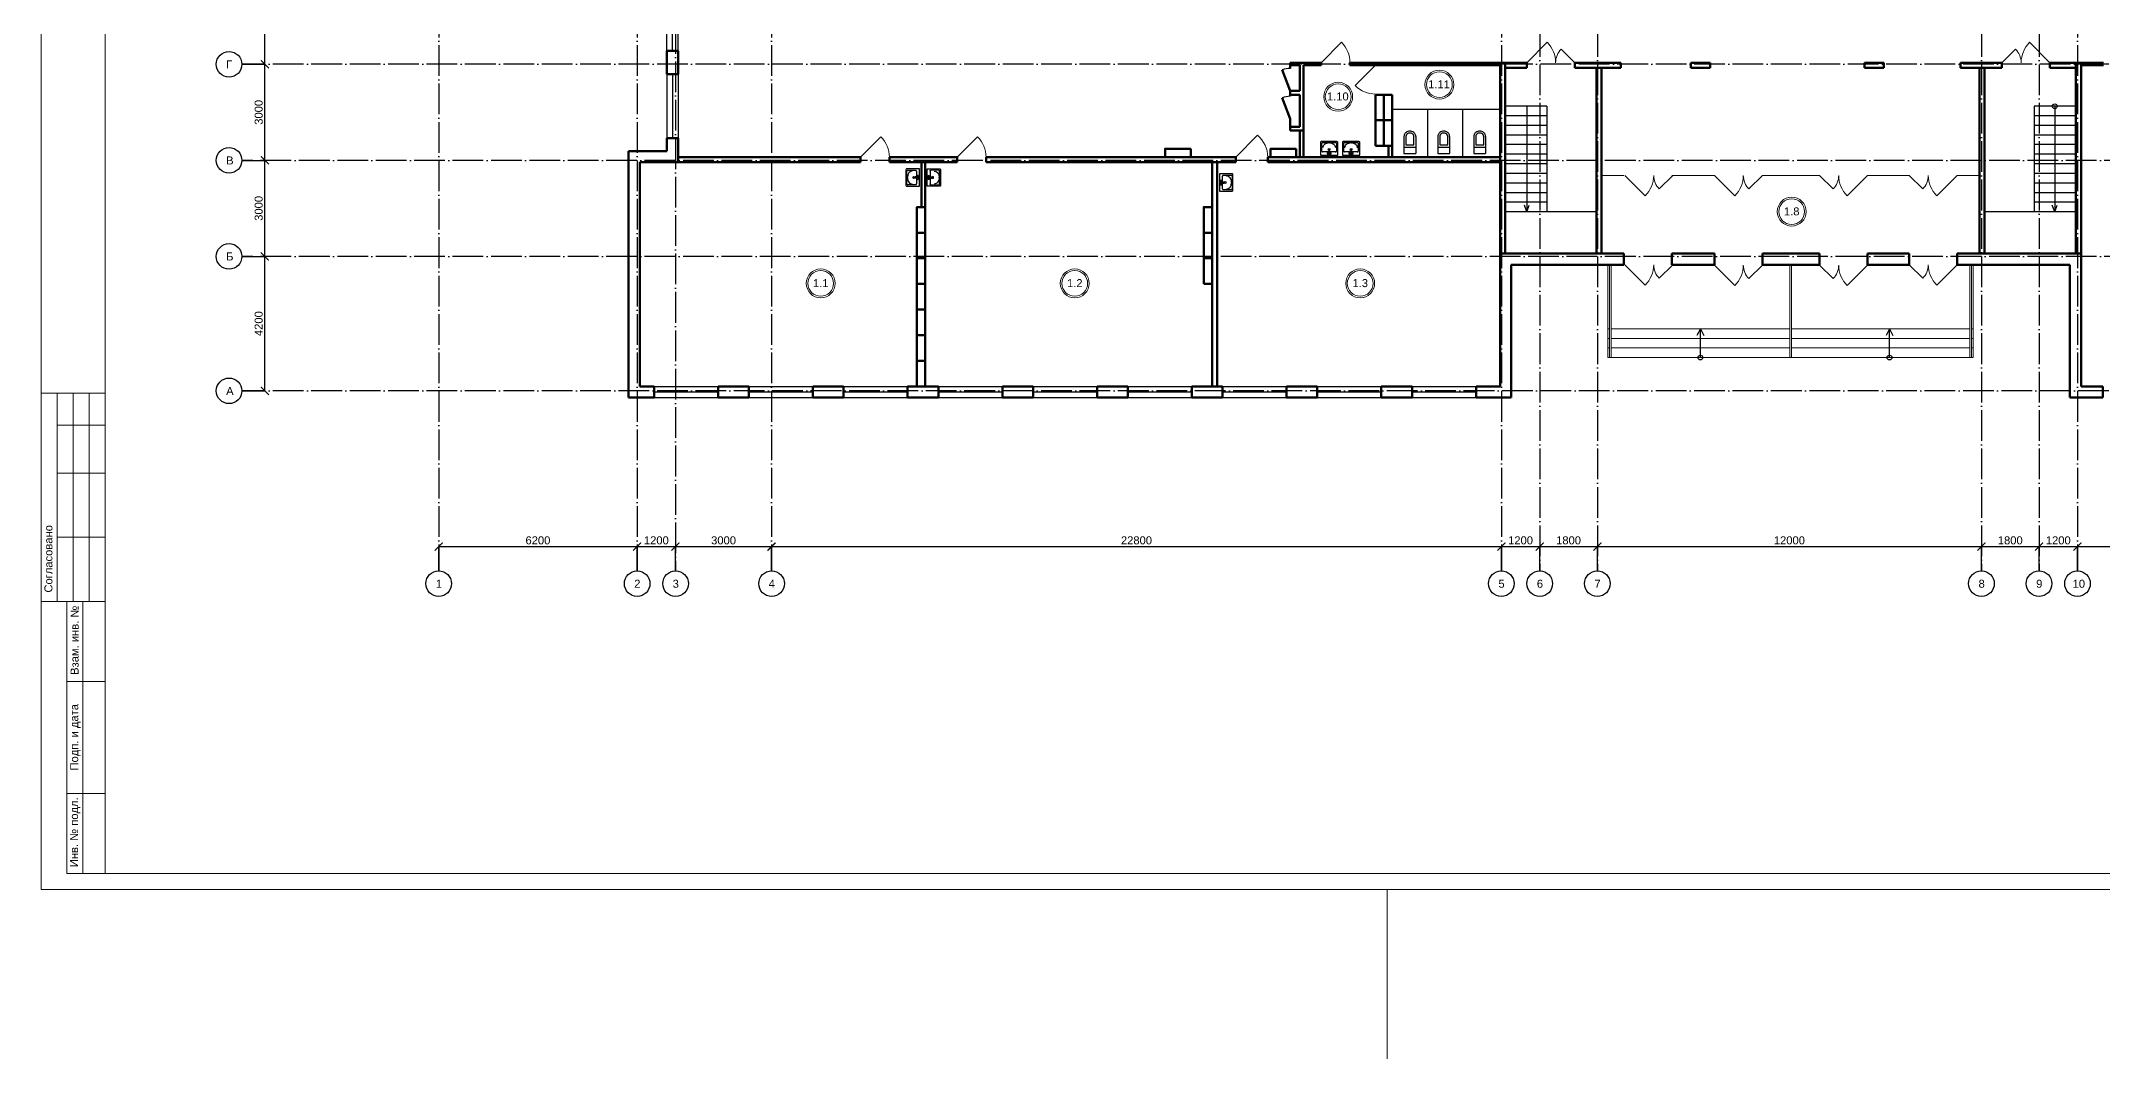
# Model space of a CAD drawing. Header units: millimetres. Extents: x 1982 to 10001982, y -1005230 to 4320529.
# Drawn here: x 2200547 to 2264955, y 1118163 to 1149944 of the extents above; entities that cross this region are included whole.
import ezdxf
from ezdxf.enums import TextEntityAlignment as Align

# ---------------------------------------------------------------- set-up
doc = ezdxf.new("R2010")
doc.units = ezdxf.units.MM
doc.linetypes.add('ACAD_ISO04W100', pattern=[30, 24, -3, 0, -3])
for name, color, linetype, lineweight in [('Level 50', 7, 'Continuous', 0), ('Level 63', 7, 'Continuous', 0), ('Двери', 250, 'Continuous', 5), ('Стены', 7, 'Continuous', 50)]:
    doc.layers.add(name, color=color, linetype=linetype, lineweight=lineweight)
for name, color, linetype in [('SANTEH', 7, 'Continuous'), ('Окна', 127, 'Continuous'), ('Оси', 30, 'Continuous'), ('Осн надпись', 7, 'Continuous'), ('размеры оси', 163, 'Continuous'), ('Сантехника', 7, 'Continuous')]:
    doc.layers.add(name, color=color, linetype=linetype)
doc.styles.get("Standard").update_dxf_attribs({"font": 'arial.ttf'})
doc.styles.add('Style-Arial', font='arial.ttf')
doc.dimstyles.new('100', dxfattribs={"dimtxt": 250, "dimasz": 250, "dimexe": 1.25, "dimexo": 0.625, "dimgap": 65, "dimtad": 1, "dimtxsty": 'Standard', "dimblk": 'ARCHTICK', "dimcen": 250, "dimadec": 0, "dimazin": 0, "dimtfac": 1, "dimtmove": 0, "dimatfit": 3, "dimldrblk": 'ARCHTICK', "dimfxl": 1, "dimarcsym": 0})

# ---------------------------------------------------------------- blocks, each defined once
blk = doc.blocks.new('Rac7')
at = {"color": 0}
for p, q in [((-39501, -24232), (-39501, -23830)), ((-39474, -23808), (-38988, -23808)), ((-38961, -23830), (-38961, -24232)), ((-38961, -24232), (-39501, -24232)), ((-39457, -23859), (-39457, -24115)), ((-39032, -23838), (-39430, -23838)), ((-39430, -24136), (-39253, -24136)), ((-39297, -24164), (-39253, -24164)), ((-39297, -24194), (-39297, -24164)), ((-39165, -24194), (-39297, -24194)), ((-39253, -24186), (-39253, -24094)), ((-39253, -24186), (-39209, -24186)), ((-39221, -23855), (-39241, -23855)), ((-39209, -24186), (-39209, -24094)), ((-39209, -24136), (-39032, -24136)), ((-39209, -24164), (-39165, -24164)), ((-39165, -24164), (-39165, -24194)), ((-39005, -24115), (-39005, -23859)), ((-39005, -23859), (-39005, -23859))]:
    blk.add_line(p, q, dxfattribs=at)
at = {"color": 0, "extrusion": (0, 0, -1)}
for centre, major_axis, start_param, end_param in [((-39474, -23830), (-27, 0), 0, 1.570796), ((-38988, -23830), (-27, 0), 1.570796, 3.141593), ((-39430, -23859), (-27, 0), 0, 1.570796), ((-39430, -24115), (-27, 0), -1.570796, 0), ((-39241, -24007), (-194, 0), 0, 1.570796), ((-39231, -24104), (-25.3, 0), 0.552816, 2.588777), ((-39221, -24007), (-194, 0), 1.570796, 3.141593), ((-39032, -23859), (-27, 0), 1.570796, 3.141593), ((-39032, -24115), (-27, 0), -3.141593, -1.570796)]:
    blk.add_ellipse(centre, major_axis=major_axis, ratio=0.785714, start_param=start_param, end_param=end_param, dxfattribs=at)
blk.add_ellipse((-39231, -24048), major_axis=(-27.9, 0), ratio=0.785714, dxfattribs=at)
blk = doc.blocks.new('WC With Cistern_103')
at = {"layer": 'SANTEH', "linetype": 'Continuous'}
for p, q in [((0, 170), (0, 700)), ((370, 700), (0, 700)), ((370, 170), (370, 700)), ((370, 500), (0, 500)), ((60, 425), (60, 170)), ((310, 425), (60, 425)), ((310, 170), (310, 425))]:
    blk.add_line(p, q, dxfattribs=at)
for points in [[(0, 170), (1, 151), (4, 133), (10, 115), (17, 97), (27, 81), (38, 66), (51, 52), (65, 40)], [(60, 170), (61, 158), (63, 146), (66, 135), (71, 124), (77, 114), (84, 104), (92, 96), (101, 88)], [(65, 40), (92, 23), (122, 10), (153, 3), (185, 0), (217, 3), (248, 10), (278, 23), (305, 40)], [(101, 88), (120, 76), (141, 67), (163, 62), (185, 60), (207, 62), (229, 67), (250, 76), (269, 88)], [(269, 88), (278, 96), (286, 104), (293, 114), (299, 124), (304, 135), (307, 146), (309, 158), (310, 170)], [(305, 40), (319, 52), (332, 66), (343, 81), (353, 97), (360, 115), (366, 133), (369, 151), (370, 170)]]:
    blk.add_lwpolyline(points, dxfattribs=at)
blk = doc.blocks.new('*U6')
at = {"color": 7, "linetype": 'Continuous', "lineweight": 13}
for radius in [0.452, 0.402]:
    blk.add_circle((0, 0), radius, dxfattribs=at)
at = {"color": 7, "linetype": 'Continuous', "lineweight": 13, "style": 'Style-Arial'}
blk.add_text('1.1', height=0.25, dxfattribs=at).set_placement((-0.242, 0.133), align=Align.TOP_LEFT)
blk = doc.blocks.new('_ArchTick')
at = {"color": 0, "linetype": 'ByBlock', "const_width": 0.15}
blk.add_lwpolyline([(-0.5, -0.5), (0.5, 0.5)], dxfattribs=at)
blk = doc.blocks.new('*D329')
at = {"layer": 'Defpoints', "color": 0, "lineweight": 0, "transparency": 16777216}
for p in [(2219165, 1134160), (2212965, 1133403), (2219165, 1133403)]:
    blk.add_point(p, dxfattribs=at)
at = {"layer": 'размеры оси', "color": 0, "lineweight": -2, "transparency": 16777216}
for p, q in [((2212965, 1133403), (2212965, 1134161)), ((2212965, 1134160), (2219165, 1134160)), ((2219165, 1133403), (2219165, 1134161))]:
    blk.add_line(p, q, dxfattribs=at)
at = {"layer": 'размеры оси', "color": 0, "lineweight": -2, "transparency": 16777216, "xscale": 250, "yscale": 250, "zscale": 250, "rotation": 180}
blk.add_blockref('_ArchTick', (2212965, 1134160), dxfattribs=at)
at = {"layer": 'размеры оси', "color": 0, "lineweight": -2, "transparency": 16777216, "xscale": 250, "yscale": 250, "zscale": 250}
blk.add_blockref('_ArchTick', (2219165, 1134160), dxfattribs=at)
at = {"layer": 'размеры оси', "color": 0, "transparency": 16777216, "insert": (2216065, 1134353), "char_height": 250, "attachment_point": 5}
blk.add_mtext('6200', dxfattribs=at)
blk = doc.blocks.new('*D330')
at = {"layer": 'Defpoints', "color": 0, "lineweight": 0, "transparency": 16777216}
for p in [(2220365, 1134160), (2219165, 1133403), (2220365, 1133403)]:
    blk.add_point(p, dxfattribs=at)
at = {"layer": 'размеры оси', "color": 0, "lineweight": -2, "transparency": 16777216}
for p, q in [((2219165, 1133403), (2219165, 1134161)), ((2219165, 1134160), (2220365, 1134160)), ((2220365, 1133403), (2220365, 1134161))]:
    blk.add_line(p, q, dxfattribs=at)
at = {"layer": 'размеры оси', "color": 0, "lineweight": -2, "transparency": 16777216, "xscale": 250, "yscale": 250, "zscale": 250, "rotation": 180}
blk.add_blockref('_ArchTick', (2219165, 1134160), dxfattribs=at)
at = {"layer": 'размеры оси', "color": 0, "lineweight": -2, "transparency": 16777216, "xscale": 250, "yscale": 250, "zscale": 250}
blk.add_blockref('_ArchTick', (2220365, 1134160), dxfattribs=at)
at = {"layer": 'размеры оси', "color": 0, "transparency": 16777216, "insert": (2219765, 1134353), "char_height": 250, "attachment_point": 5}
blk.add_mtext('1200', dxfattribs=at)
blk = doc.blocks.new('*D338')
at = {"layer": 'Defpoints', "color": 0, "lineweight": 0, "transparency": 16777216}
for p in [(2223365, 1134160), (2220365, 1133403), (2223365, 1133403)]:
    blk.add_point(p, dxfattribs=at)
at = {"layer": 'размеры оси', "color": 0, "lineweight": -2, "transparency": 16777216}
for p, q in [((2220365, 1133403), (2220365, 1134161)), ((2220365, 1134160), (2223365, 1134160)), ((2223365, 1133403), (2223365, 1134161))]:
    blk.add_line(p, q, dxfattribs=at)
at = {"layer": 'размеры оси', "color": 0, "lineweight": -2, "transparency": 16777216, "xscale": 250, "yscale": 250, "zscale": 250, "rotation": 180}
blk.add_blockref('_ArchTick', (2220365, 1134160), dxfattribs=at)
at = {"layer": 'размеры оси', "color": 0, "lineweight": -2, "transparency": 16777216, "xscale": 250, "yscale": 250, "zscale": 250}
blk.add_blockref('_ArchTick', (2223365, 1134160), dxfattribs=at)
at = {"layer": 'размеры оси', "color": 0, "transparency": 16777216, "insert": (2221865, 1134353), "char_height": 250, "attachment_point": 5}
blk.add_mtext('3000', dxfattribs=at)
blk = doc.blocks.new('*D339')
at = {"layer": 'Defpoints', "color": 0, "lineweight": 0, "transparency": 16777216}
for p in [(2246165, 1134160), (2223365, 1133403), (2246165, 1133403)]:
    blk.add_point(p, dxfattribs=at)
at = {"layer": 'размеры оси', "color": 0, "lineweight": -2, "transparency": 16777216}
for p, q in [((2223365, 1133403), (2223365, 1134161)), ((2223365, 1134160), (2246165, 1134160)), ((2246165, 1133403), (2246165, 1134161))]:
    blk.add_line(p, q, dxfattribs=at)
at = {"layer": 'размеры оси', "color": 0, "lineweight": -2, "transparency": 16777216, "xscale": 250, "yscale": 250, "zscale": 250, "rotation": 180}
blk.add_blockref('_ArchTick', (2223365, 1134160), dxfattribs=at)
at = {"layer": 'размеры оси', "color": 0, "lineweight": -2, "transparency": 16777216, "xscale": 250, "yscale": 250, "zscale": 250}
blk.add_blockref('_ArchTick', (2246165, 1134160), dxfattribs=at)
at = {"layer": 'размеры оси', "color": 0, "transparency": 16777216, "insert": (2234765, 1134353), "char_height": 250, "attachment_point": 5}
blk.add_mtext('22800', dxfattribs=at)
blk = doc.blocks.new('*D340')
at = {"layer": 'Defpoints', "color": 0, "lineweight": 0, "transparency": 16777216}
for p in [(2247365, 1134160), (2246165, 1133403), (2247365, 1133403)]:
    blk.add_point(p, dxfattribs=at)
at = {"layer": 'размеры оси', "color": 0, "lineweight": -2, "transparency": 16777216}
for p, q in [((2246165, 1133403), (2246165, 1134161)), ((2246165, 1134160), (2247365, 1134160)), ((2247365, 1133403), (2247365, 1134161))]:
    blk.add_line(p, q, dxfattribs=at)
at = {"layer": 'размеры оси', "color": 0, "lineweight": -2, "transparency": 16777216, "xscale": 250, "yscale": 250, "zscale": 250, "rotation": 180}
blk.add_blockref('_ArchTick', (2246165, 1134160), dxfattribs=at)
at = {"layer": 'размеры оси', "color": 0, "lineweight": -2, "transparency": 16777216, "xscale": 250, "yscale": 250, "zscale": 250}
blk.add_blockref('_ArchTick', (2247365, 1134160), dxfattribs=at)
at = {"layer": 'размеры оси', "color": 0, "transparency": 16777216, "insert": (2246765, 1134353), "char_height": 250, "attachment_point": 5}
blk.add_mtext('1200', dxfattribs=at)
blk = doc.blocks.new('*D341')
at = {"layer": 'Defpoints', "color": 0, "lineweight": 0, "transparency": 16777216}
for p in [(2249165, 1134160), (2247365, 1133403), (2249165, 1133403)]:
    blk.add_point(p, dxfattribs=at)
at = {"layer": 'размеры оси', "color": 0, "lineweight": -2, "transparency": 16777216}
for p, q in [((2247365, 1133403), (2247365, 1134161)), ((2247365, 1134160), (2249165, 1134160)), ((2249165, 1133403), (2249165, 1134161))]:
    blk.add_line(p, q, dxfattribs=at)
at = {"layer": 'размеры оси', "color": 0, "lineweight": -2, "transparency": 16777216, "xscale": 250, "yscale": 250, "zscale": 250, "rotation": 180}
blk.add_blockref('_ArchTick', (2247365, 1134160), dxfattribs=at)
at = {"layer": 'размеры оси', "color": 0, "lineweight": -2, "transparency": 16777216, "xscale": 250, "yscale": 250, "zscale": 250}
blk.add_blockref('_ArchTick', (2249165, 1134160), dxfattribs=at)
at = {"layer": 'размеры оси', "color": 0, "transparency": 16777216, "insert": (2248265, 1134353), "char_height": 250, "attachment_point": 5}
blk.add_mtext('1800', dxfattribs=at)
blk = doc.blocks.new('*D342')
at = {"layer": 'Defpoints', "color": 0, "lineweight": 0, "transparency": 16777216}
for p in [(2261165, 1134160), (2249165, 1133403), (2261165, 1133403)]:
    blk.add_point(p, dxfattribs=at)
at = {"layer": 'размеры оси', "color": 0, "lineweight": -2, "transparency": 16777216}
for p, q in [((2249165, 1133403), (2249165, 1134161)), ((2249165, 1134160), (2261165, 1134160)), ((2261165, 1133403), (2261165, 1134161))]:
    blk.add_line(p, q, dxfattribs=at)
at = {"layer": 'размеры оси', "color": 0, "lineweight": -2, "transparency": 16777216, "xscale": 250, "yscale": 250, "zscale": 250, "rotation": 180}
blk.add_blockref('_ArchTick', (2249165, 1134160), dxfattribs=at)
at = {"layer": 'размеры оси', "color": 0, "lineweight": -2, "transparency": 16777216, "xscale": 250, "yscale": 250, "zscale": 250}
blk.add_blockref('_ArchTick', (2261165, 1134160), dxfattribs=at)
at = {"layer": 'размеры оси', "color": 0, "transparency": 16777216, "insert": (2255165, 1134353), "char_height": 250, "attachment_point": 5}
blk.add_mtext('12000', dxfattribs=at)
blk = doc.blocks.new('*D346')
at = {"layer": 'Defpoints', "color": 0, "lineweight": 0, "transparency": 16777216}
for p in [(2262965, 1134160), (2261165, 1133403), (2262965, 1133403)]:
    blk.add_point(p, dxfattribs=at)
at = {"layer": 'размеры оси', "color": 0, "lineweight": -2, "transparency": 16777216}
for p, q in [((2261165, 1133403), (2261165, 1134161)), ((2261165, 1134160), (2262965, 1134160)), ((2262965, 1133403), (2262965, 1134161))]:
    blk.add_line(p, q, dxfattribs=at)
at = {"layer": 'размеры оси', "color": 0, "lineweight": -2, "transparency": 16777216, "xscale": 250, "yscale": 250, "zscale": 250, "rotation": 180}
blk.add_blockref('_ArchTick', (2261165, 1134160), dxfattribs=at)
at = {"layer": 'размеры оси', "color": 0, "lineweight": -2, "transparency": 16777216, "xscale": 250, "yscale": 250, "zscale": 250}
blk.add_blockref('_ArchTick', (2262965, 1134160), dxfattribs=at)
at = {"layer": 'размеры оси', "color": 0, "transparency": 16777216, "insert": (2262065, 1134353), "char_height": 250, "attachment_point": 5}
blk.add_mtext('1800', dxfattribs=at)
blk = doc.blocks.new('*D347')
at = {"layer": 'Defpoints', "color": 0, "lineweight": 0, "transparency": 16777216}
for p in [(2264165, 1134160), (2262965, 1133403), (2264165, 1133403)]:
    blk.add_point(p, dxfattribs=at)
at = {"layer": 'размеры оси', "color": 0, "lineweight": -2, "transparency": 16777216}
for p, q in [((2262965, 1133403), (2262965, 1134161)), ((2262965, 1134160), (2264165, 1134160)), ((2264165, 1133403), (2264165, 1134161))]:
    blk.add_line(p, q, dxfattribs=at)
at = {"layer": 'размеры оси', "color": 0, "lineweight": -2, "transparency": 16777216, "xscale": 250, "yscale": 250, "zscale": 250, "rotation": 180}
blk.add_blockref('_ArchTick', (2262965, 1134160), dxfattribs=at)
at = {"layer": 'размеры оси', "color": 0, "lineweight": -2, "transparency": 16777216, "xscale": 250, "yscale": 250, "zscale": 250}
blk.add_blockref('_ArchTick', (2264165, 1134160), dxfattribs=at)
at = {"layer": 'размеры оси', "color": 0, "transparency": 16777216, "insert": (2263565, 1134353), "char_height": 250, "attachment_point": 5}
blk.add_mtext('1200', dxfattribs=at)
blk = doc.blocks.new('*D348')
at = {"layer": 'Defpoints', "color": 0, "lineweight": 0, "transparency": 16777216}
for p in [(2286965, 1134160), (2264165, 1133403), (2286965, 1133403)]:
    blk.add_point(p, dxfattribs=at)
at = {"layer": 'размеры оси', "color": 0, "lineweight": -2, "transparency": 16777216}
for p, q in [((2264165, 1133403), (2264165, 1134161)), ((2264165, 1134160), (2286965, 1134160)), ((2286965, 1133403), (2286965, 1134161))]:
    blk.add_line(p, q, dxfattribs=at)
at = {"layer": 'размеры оси', "color": 0, "lineweight": -2, "transparency": 16777216, "xscale": 250, "yscale": 250, "zscale": 250, "rotation": 180}
blk.add_blockref('_ArchTick', (2264165, 1134160), dxfattribs=at)
at = {"layer": 'размеры оси', "color": 0, "lineweight": -2, "transparency": 16777216, "xscale": 250, "yscale": 250, "zscale": 250}
blk.add_blockref('_ArchTick', (2286965, 1134160), dxfattribs=at)
at = {"layer": 'размеры оси', "color": 0, "transparency": 16777216, "insert": (2275565, 1134353), "char_height": 250, "attachment_point": 5}
blk.add_mtext('22800', dxfattribs=at)
blk = doc.blocks.new('*D331')
at = {"layer": 'Defpoints', "color": 0, "lineweight": 0, "transparency": 16777216}
for p in [(2206816, 1143224), (2207534, 1143224), (2206816, 1139024)]:
    blk.add_point(p, dxfattribs=at)
at = {"layer": 'размеры оси', "color": 0, "lineweight": -2, "transparency": 16777216}
for p, q in [((2206816, 1143224), (2207535, 1143224)), ((2207534, 1139024), (2207534, 1143224)), ((2206816, 1139024), (2207535, 1139024))]:
    blk.add_line(p, q, dxfattribs=at)
at = {"layer": 'размеры оси', "color": 0, "lineweight": -2, "transparency": 16777216, "xscale": 250, "yscale": 250, "zscale": 250}
for p, rotation in [((2207534, 1143224), 90), ((2207534, 1139024), 270)]:
    blk.add_blockref('_ArchTick', p, dxfattribs=dict(at, rotation=rotation))
at = {"layer": 'размеры оси', "color": 0, "transparency": 16777216, "insert": (2207341, 1141124), "char_height": 250, "attachment_point": 5, "rotation": 90}
blk.add_mtext('4200', dxfattribs=at)
blk = doc.blocks.new('*D332')
at = {"layer": 'Defpoints', "color": 0, "lineweight": 0, "transparency": 16777216}
for p in [(2206816, 1146224), (2207534, 1146224), (2206816, 1143224)]:
    blk.add_point(p, dxfattribs=at)
at = {"layer": 'размеры оси', "color": 0, "lineweight": -2, "transparency": 16777216}
for p, q in [((2206816, 1146224), (2207535, 1146224)), ((2207534, 1143224), (2207534, 1146224)), ((2206816, 1143224), (2207535, 1143224))]:
    blk.add_line(p, q, dxfattribs=at)
at = {"layer": 'размеры оси', "color": 0, "lineweight": -2, "transparency": 16777216, "xscale": 250, "yscale": 250, "zscale": 250}
for p, rotation in [((2207534, 1146224), 90), ((2207534, 1143224), 270)]:
    blk.add_blockref('_ArchTick', p, dxfattribs=dict(at, rotation=rotation))
at = {"layer": 'размеры оси', "color": 0, "transparency": 16777216, "insert": (2207341, 1144724), "char_height": 250, "attachment_point": 5, "rotation": 90}
blk.add_mtext('3000', dxfattribs=at)
blk = doc.blocks.new('*D333')
at = {"layer": 'Defpoints', "color": 0, "lineweight": 0, "transparency": 16777216}
for p in [(2206816, 1149224), (2207534, 1149224), (2206816, 1146224)]:
    blk.add_point(p, dxfattribs=at)
at = {"layer": 'размеры оси', "color": 0, "lineweight": -2, "transparency": 16777216}
for p, q in [((2206816, 1149224), (2207535, 1149224)), ((2207534, 1146224), (2207534, 1149224)), ((2206816, 1146224), (2207535, 1146224))]:
    blk.add_line(p, q, dxfattribs=at)
at = {"layer": 'размеры оси', "color": 0, "lineweight": -2, "transparency": 16777216, "xscale": 250, "yscale": 250, "zscale": 250}
for p, rotation in [((2207534, 1149224), 90), ((2207534, 1146224), 270)]:
    blk.add_blockref('_ArchTick', p, dxfattribs=dict(at, rotation=rotation))
at = {"layer": 'размеры оси', "color": 0, "transparency": 16777216, "insert": (2207341, 1147724), "char_height": 250, "attachment_point": 5, "rotation": 90}
blk.add_mtext('3000', dxfattribs=at)
blk = doc.blocks.new('*D334')
at = {"layer": 'Defpoints', "color": 0, "lineweight": 0, "transparency": 16777216}
for p in [(2206816, 1152224), (2207534, 1152224), (2206816, 1149224)]:
    blk.add_point(p, dxfattribs=at)
at = {"layer": 'размеры оси', "color": 0, "lineweight": -2, "transparency": 16777216}
for p, q in [((2206816, 1152224), (2207535, 1152224)), ((2207534, 1149224), (2207534, 1152224)), ((2206816, 1149224), (2207535, 1149224))]:
    blk.add_line(p, q, dxfattribs=at)
at = {"layer": 'размеры оси', "color": 0, "lineweight": -2, "transparency": 16777216, "xscale": 250, "yscale": 250, "zscale": 250}
for p, rotation in [((2207534, 1152224), 90), ((2207534, 1149224), 270)]:
    blk.add_blockref('_ArchTick', p, dxfattribs=dict(at, rotation=rotation))
at = {"layer": 'размеры оси', "color": 0, "transparency": 16777216, "insert": (2207341, 1150724), "char_height": 250, "attachment_point": 5, "rotation": 90}
blk.add_mtext('3000', dxfattribs=at)
blk = doc.blocks.new('*U49')
at = {"color": 7, "linetype": 'Continuous', "lineweight": 0}
blk.add_line((-21.025, -34.987), (-21.025, -29.7), dxfattribs=at)
at = {"color": 7, "linetype": 'Continuous', "lineweight": 0, "flags": 128}
blk.add_lwpolyline([(63.075, 29.7), (63.075, -29.7), (-63.075, -29.7), (-63.075, 29.7), (63.075, 29.7)], close=True, dxfattribs=at)
at = {"layer": 'Level 50', "color": 7, "linetype": 'Continuous', "lineweight": 13}
for p, q in [((-61.075, 29.2), (-61.075, -29.2)), ((62.575, -29.2), (-62.275, -29.2))]:
    blk.add_line(p, q, dxfattribs=at)
at = {"layer": 'Level 63', "color": 7, "linetype": 'Continuous', "lineweight": 13}
for p, q in [((-63.075, -14.2), (-61.075, -14.2)), ((-62.575, -14.2), (-62.575, -20.7)), ((-62.075, -14.2), (-62.075, -20.7)), ((-61.575, -14.2), (-61.575, -20.7)), ((-62.575, -15.2), (-61.075, -15.2)), ((-62.575, -16.7), (-61.075, -16.7)), ((-62.575, -18.7), (-61.075, -18.7)), ((-63.075, -20.7), (-61.075, -20.7)), ((-62.275, -20.7), (-61.075, -20.7)), ((-61.775, -29.2), (-61.775, -20.7)), ((-62.275, -23.2), (-61.075, -23.2)), ((-62.275, -26.7), (-61.075, -26.7))]:
    blk.add_line(p, q, dxfattribs=at)
at = {"layer": 'Level 63', "color": 7, "linetype": 'Continuous', "lineweight": 13, "flags": 128}
blk.add_lwpolyline([(-62.275, -29.2), (-62.275, -20.7)], dxfattribs=at)
at = {"layer": 'Level 63', "color": 7, "linetype": 'Continuous', "lineweight": 0, "style": 'Style-Arial'}
for s, p in [('Согласовано', (-62.851, -19.373)), ('Взам. инв. №', (-62.032, -21.916)), ('Подп. и дата', (-62.045, -24.945)), ('Инв. № подл.', (-62.05, -27.913))]:
    blk.add_text(s, height=0.25002, rotation=90, dxfattribs=at).set_placement(p, align=Align.MIDDLE_CENTER)

msp = doc.modelspace()

# ---------------------------------------------------------------- linework, layer by layer
for p, q in [((2247585.446, 1147914.059), (2246285.446, 1147914.059)), ((2246961.936, 1147914.059), (2246961.936, 1144614.059)), ((2247585.446, 1147914.059), (2247585.446, 1144614.059)), ((2262815.446, 1147914.059), (2262815.446, 1144614.059)), ((2264115.446, 1147914.059), (2262815.446, 1147914.059)), ((2263455.436, 1147914.059), (2263455.436, 1144614.059)), ((2247585.446, 1147614.059), (2246285.446, 1147614.059)), ((2247585.446, 1147314.059), (2246285.446, 1147314.059)), ((2264115.446, 1147614.059), (2262815.446, 1147614.059)), ((2264115.446, 1147314.059), (2262815.446, 1147314.059)), ((2247585.446, 1147014.059), (2246285.446, 1147014.059)), ((2247585.446, 1146714.059), (2246285.446, 1146714.059)), ((2264115.446, 1147014.059), (2262815.446, 1147014.059)), ((2264115.446, 1146714.059), (2262815.446, 1146714.059)), ((2247585.446, 1146414.059), (2246285.446, 1146414.059)), ((2247585.446, 1146114.059), (2246285.446, 1146114.059)), ((2264115.446, 1146414.059), (2262815.446, 1146414.059)), ((2264115.446, 1146114.059), (2262815.446, 1146114.059)), ((2247585.446, 1145814.059), (2246285.446, 1145814.059)), ((2247585.446, 1145514.059), (2246285.446, 1145514.059)), ((2247585.446, 1145214.059), (2246285.446, 1145214.059)), ((2264115.446, 1145814.059), (2262815.446, 1145814.059)), ((2264115.446, 1145514.059), (2262815.446, 1145514.059)), ((2264115.446, 1145214.059), (2262815.446, 1145214.059)), ((2247585.446, 1144914.059), (2246285.446, 1144914.059)), ((2249135.446, 1144614.059), (2246285.446, 1144614.059)), ((2246961.936, 1144614.059), (2246884.411, 1144821.904)), ((2246961.936, 1144614.059), (2247039.461, 1144821.904)), ((2264115.446, 1144614.059), (2261265.446, 1144614.059)), ((2264115.446, 1144914.059), (2262815.446, 1144914.059)), ((2263455.436, 1144614.059), (2263377.911, 1144821.904)), ((2263455.436, 1144614.059), (2263532.961, 1144821.904)), ((2252384.012, 1140964.059), (2252277.933, 1140754.041)), ((2252384.012, 1140064.059), (2252384.012, 1140964.059)), ((2252384.012, 1140964.059), (2252490.091, 1140754.041)), ((2258292.402, 1140964.059), (2258186.323, 1140754.041)), ((2258292.402, 1140064.059), (2258292.402, 1140964.059)), ((2258292.402, 1140964.059), (2258398.481, 1140754.041))]:
    msp.add_line(p, q)
at = {"color": 7, "linetype": 'Continuous', "lineweight": 13}
for centre, radius in [((2241067.861, 1148212.151), 452.013), ((2241067.861, 1148212.151), 402.013), ((2244230.24, 1148589.582), 452.013), ((2244230.24, 1148589.582), 402.013), ((2255235.804, 1144622.091), 452.013), ((2255235.804, 1144622.091), 402.013), ((2232837.273, 1142381.673), 452.013), ((2232837.273, 1142381.673), 402.013), ((2241755.258, 1142381.673), 452.013), ((2241755.258, 1142381.673), 402.013)]:
    msp.add_circle(centre, radius, dxfattribs=at)
for centre in [(2263455.436, 1147914.059), (2252384.012, 1140064.059), (2258292.402, 1140064.059)]:
    msp.add_circle(centre, 73.64)
at = {"layer": 'SANTEH'}
for p, q in [((2242755.446, 1147824.059), (2246125.446, 1147824.059)), ((2243855.446, 1147824.059), (2243855.446, 1146324.059)), ((2244955.446, 1147824.059), (2244955.446, 1146324.059))]:
    msp.add_line(p, q, dxfattribs=at)
for centre in [(2239565.446, 1148394.059), (2239565.446, 1147524.059)]:
    msp.add_arc(centre, 700, 90, 111.05792942, dxfattribs=at)
at = {"layer": 'Двери'}
for p, q in [((2240535.446, 1149274.059), (2241171.842, 1149910.455)), ((2246960.446, 1149274.059), (2247596.842, 1149910.455)), ((2248460.446, 1149274.059), (2248036.182, 1149698.323)), ((2261805.446, 1149274.059), (2262229.71, 1149698.323)), ((2263305.446, 1149274.059), (2262669.05, 1149910.455)), ((2242235.446, 1149194.059), (2241599.05, 1148557.663)), ((2226145.446, 1146324.059), (2226781.842, 1146960.455)), ((2229165.446, 1146324.059), (2229801.842, 1146960.455)), ((2237867.024, 1146324.059), (2238551.453, 1147008.488)), ((2249295.446, 1145754.059), (2249995.446, 1145754.059)), ((2250024.736, 1145754.059), (2250661.132, 1145117.663)), ((2251524.736, 1145754.059), (2251100.471, 1145329.795)), ((2251495.446, 1145754.059), (2252824.736, 1145754.059)), ((2252824.736, 1145754.059), (2253461.132, 1145117.663)), ((2254324.736, 1145754.059), (2253900.471, 1145329.795)), ((2254324.736, 1145754.059), (2256105.446, 1145754.059)), ((2256105.446, 1145754.059), (2256529.71, 1145329.795)), ((2257605.446, 1145754.059), (2256969.05, 1145117.663)), ((2257605.446, 1145754.059), (2258905.446, 1145754.059)), ((2258905.446, 1145754.059), (2259329.71, 1145329.795)), ((2260405.446, 1145754.059), (2259769.05, 1145117.663)), ((2260405.446, 1145754.059), (2261105.446, 1145754.059)), ((2250024.736, 1142964.059), (2250661.132, 1142327.663)), ((2251524.736, 1142964.059), (2251100.471, 1142539.795)), ((2252824.736, 1142954.059), (2253461.132, 1142317.663)), ((2254324.736, 1142954.059), (2253900.471, 1142529.795)), ((2256105.446, 1142954.059), (2256529.71, 1142529.795)), ((2257605.446, 1142954.059), (2256969.05, 1142317.663)), ((2258905.446, 1142964.059), (2259329.71, 1142539.795)), ((2260405.446, 1142964.059), (2259769.05, 1142327.663))]:
    msp.add_line(p, q, dxfattribs=at)
for centre, radius, start, end in [((2240535.446, 1149274.059), 900, 0, 45), ((2246960.446, 1149274.059), 900, 0, 45), ((2248460.446, 1149274.059), 600, 135, 180), ((2261805.446, 1149274.059), 600, 0, 45), ((2263305.446, 1149274.059), 900, 135, 180), ((2242235.446, 1149194.059), 900, 225, 270), ((2226145.446, 1146324.059), 900, 0, 45), ((2229165.446, 1146324.059), 900, 0, 45), ((2237967.024, 1146324.059), 900, 0, 49.50622575), ((2250024.736, 1145754.059), 900, 315, 0), ((2251524.736, 1145754.059), 600, 180, 225), ((2252824.736, 1145754.059), 900, 315, 0), ((2254324.736, 1145754.059), 600, 180, 225), ((2256105.446, 1145754.059), 600, 315, 0), ((2257605.446, 1145754.059), 900, 180, 225), ((2258905.446, 1145754.059), 600, 315, 0), ((2260405.446, 1145754.059), 900, 180, 225), ((2250024.736, 1142964.059), 900, 315, 0), ((2251524.736, 1142964.059), 600, 180, 225), ((2252824.736, 1142954.059), 900, 315, 0), ((2254324.736, 1142954.059), 600, 180, 225), ((2256105.446, 1142954.059), 600, 315, 0), ((2257605.446, 1142954.059), 900, 180, 225), ((2258905.446, 1142964.059), 600, 315, 0), ((2260405.446, 1142964.059), 900, 180, 225)]:
    msp.add_arc(centre, radius, start, end, dxfattribs=at)
at = {"layer": 'Окна'}
for p, q in [((2220095.446, 1149644.059), (2220095.446, 1151644.059)), ((2220270.446, 1149644.059), (2220270.446, 1151644.059)), ((2220445.446, 1149644.059), (2220445.446, 1151644.059)), ((2220095.446, 1148914.059), (2220095.446, 1146914.059)), ((2220270.446, 1148914.059), (2220270.446, 1146914.059)), ((2220445.446, 1148914.059), (2220445.446, 1146914.059)), ((2219695.446, 1139164.059), (2221695.446, 1139164.059)), ((2219695.446, 1138989.059), (2221695.446, 1138989.059)), ((2219695.446, 1138814.059), (2221695.446, 1138814.059)), ((2222655.446, 1139164.059), (2224655.446, 1139164.059)), ((2222655.446, 1138989.059), (2224655.446, 1138989.059)), ((2222655.446, 1138814.059), (2224655.446, 1138814.059)), ((2225615.446, 1139164.059), (2227615.446, 1139164.059)), ((2225615.446, 1138989.059), (2227615.446, 1138989.059)), ((2225615.446, 1138814.059), (2227615.446, 1138814.059)), ((2228575.446, 1139164.059), (2230575.446, 1139164.059)), ((2228575.446, 1138989.059), (2230575.446, 1138989.059)), ((2228575.446, 1138814.059), (2230575.446, 1138814.059)), ((2231535.446, 1139164.059), (2233535.446, 1139164.059)), ((2231535.446, 1138989.059), (2233535.446, 1138989.059)), ((2231535.446, 1138814.059), (2233535.446, 1138814.059)), ((2234495.446, 1139164.059), (2236495.446, 1139164.059)), ((2234495.446, 1138989.059), (2236495.446, 1138989.059)), ((2234495.446, 1138814.059), (2236495.446, 1138814.059)), ((2237455.446, 1139164.059), (2239455.446, 1139164.059)), ((2237455.446, 1138989.059), (2239455.446, 1138989.059)), ((2237455.446, 1138814.059), (2239455.446, 1138814.059)), ((2240415.446, 1139164.059), (2242415.446, 1139164.059)), ((2240415.446, 1138989.059), (2242415.446, 1138989.059)), ((2240415.446, 1138814.059), (2242415.446, 1138814.059)), ((2243375.446, 1139164.059), (2245375.446, 1139164.059)), ((2243375.446, 1138989.059), (2245375.446, 1138989.059)), ((2243375.446, 1138814.059), (2245375.446, 1138814.059))]:
    msp.add_line(p, q, dxfattribs=at)
at = {"layer": 'Оси', "linetype": 'ACAD_ISO04W100', "ltscale": 40}
for p, q in [((2212965.446, 1177424.059), (2212965.446, 1133402.682)), ((2219165.446, 1177424.059), (2219165.446, 1133402.682)), ((2223365.446, 1177424.059), (2223365.446, 1133402.682)), ((2246165.446, 1177424.059), (2246165.446, 1133402.682)), ((2264165.446, 1177424.059), (2264165.446, 1133402.682)), ((2247365.446, 1173224.059), (2247365.446, 1133402.682)), ((2249165.446, 1173224.059), (2249165.446, 1133402.682)), ((2261165.446, 1173224.059), (2261165.446, 1133402.682)), ((2262965.446, 1173224.059), (2262965.446, 1133402.682)), ((2220365.446, 1154114.324), (2220365.446, 1133402.682)), ((2291551.346, 1149224.059), (2206815.749, 1149224.059)), ((2291165.446, 1146224.059), (2206815.749, 1146224.059)), ((2291165.446, 1143224.059), (2206815.749, 1143224.059)), ((2291551.346, 1139024.059), (2206815.749, 1139024.059))]:
    msp.add_line(p, q, dxfattribs=at)
at = {"layer": 'Осн надпись', "ltscale": 40}
for centre in [(2206415.749, 1149224.059), (2206415.749, 1146224.059), (2206415.749, 1143224.059), (2206415.749, 1139024.059), (2212965.446, 1133002.682), (2219165.446, 1133002.682), (2220365.446, 1133002.682), (2223365.446, 1133002.682), (2246165.446, 1133002.682), (2247365.446, 1133002.682), (2249165.446, 1133002.682), (2261165.446, 1133002.682), (2262965.446, 1133002.682), (2264165.446, 1133002.682)]:
    msp.add_circle(centre, 400, dxfattribs=at)
at = {"layer": 'размеры оси', "color": 7, "lineweight": 13}
for p, q in [((2249495.446, 1142964.059), (2249495.446, 1140064.059)), ((2260905.446, 1142964.059), (2260905.446, 1140064.059)), ((2249495.446, 1140964.059), (2249545.446, 1140964.059)), ((2249595.446, 1140964.059), (2255175.446, 1140964.059)), ((2255225.446, 1140964.059), (2260805.446, 1140964.059)), ((2260855.446, 1140964.059), (2260905.446, 1140964.059)), ((2249495.446, 1140064.059), (2260905.446, 1140064.059))]:
    msp.add_line(p, q, dxfattribs=at)
at = {"layer": 'размеры оси', "color": 7, "lineweight": 0}
for p, q in [((2249495.446, 1140664.059), (2249545.446, 1140664.059)), ((2249495.446, 1140364.059), (2249545.446, 1140364.059)), ((2249595.446, 1140664.059), (2255175.446, 1140664.059)), ((2249595.446, 1140364.059), (2255175.446, 1140364.059)), ((2255225.446, 1140664.059), (2260805.446, 1140664.059)), ((2255225.446, 1140364.059), (2260805.446, 1140364.059)), ((2260855.446, 1140664.059), (2260905.446, 1140664.059)), ((2260855.446, 1140364.059), (2260905.446, 1140364.059))]:
    msp.add_line(p, q, dxfattribs=at)
at = {"layer": 'размеры оси', "color": 7, "lineweight": 13}
for points in [[(2249545.446, 1142964.059), (2249545.446, 1140064.059), (2249595.446, 1140064.059), (2249595.446, 1142964.059)], [(2255175.446, 1142964.059), (2255175.446, 1140064.059), (2255225.446, 1140064.059), (2255225.446, 1142964.059)], [(2260855.446, 1142964.059), (2260855.446, 1140064.059), (2260805.446, 1140064.059), (2260805.446, 1142964.059)]]:
    msp.add_3dface(points, dxfattribs=at)
at = {"layer": 'Стены'}
for p, q in [((2220095.446, 1148914.059), (2220095.446, 1149644.059)), ((2220095.446, 1149644.059), (2220445.446, 1149644.059)), ((2220445.446, 1148914.059), (2220445.446, 1149644.059)), ((2239565.446, 1149274.059), (2239565.446, 1149194.059)), ((2239565.446, 1149274.059), (2240535.446, 1149274.059)), ((2239565.446, 1149094.059), (2239565.446, 1149274.059)), ((2239565.446, 1149194.059), (2239865.446, 1149194.059)), ((2239865.446, 1149194.059), (2239865.446, 1148394.059)), ((2239985.446, 1149194.059), (2239985.446, 1146324.059)), ((2239985.446, 1149194.059), (2240535.446, 1149194.059)), ((2240535.446, 1149194.059), (2240535.446, 1149274.059)), ((2241435.446, 1149274.059), (2245995.446, 1149274.059)), ((2241435.446, 1149194.059), (2241435.446, 1149274.059)), ((2241435.446, 1149194.059), (2246125.446, 1149194.059)), ((2245995.446, 1149274.059), (2246475.446, 1149274.059)), ((2246125.446, 1149274.059), (2246125.446, 1139164.059)), ((2246125.446, 1149274.059), (2246285.446, 1149274.059)), ((2246285.446, 1149274.059), (2246285.446, 1143314.059)), ((2246285.446, 1149114.059), (2246960.446, 1149114.059)), ((2246475.446, 1149274.059), (2246960.446, 1149274.059)), ((2246960.446, 1149274.059), (2246960.446, 1149114.059)), ((2248460.446, 1149274.059), (2249895.446, 1149274.059)), ((2248460.446, 1149274.059), (2248460.446, 1149114.059)), ((2248460.446, 1149114.059), (2249895.446, 1149114.059)), ((2249135.446, 1149114.059), (2249135.446, 1143314.059)), ((2249295.446, 1149114.059), (2249295.446, 1143314.059)), ((2249895.446, 1149274.059), (2249895.446, 1149114.059)), ((2252085.446, 1149274.059), (2252685.446, 1149274.059)), ((2252085.446, 1149274.059), (2252085.446, 1149114.059)), ((2252085.446, 1149114.059), (2252685.446, 1149114.059)), ((2252685.446, 1149274.059), (2252685.446, 1149114.059)), ((2257515.446, 1149274.059), (2258115.446, 1149274.059)), ((2257515.446, 1149274.059), (2257515.446, 1149114.059)), ((2257515.446, 1149114.059), (2258115.446, 1149114.059)), ((2258115.446, 1149274.059), (2258115.446, 1149114.059)), ((2260505.446, 1149274.059), (2261105.446, 1149274.059)), ((2260505.446, 1149274.059), (2260505.446, 1149114.059)), ((2260505.446, 1149114.059), (2261105.446, 1149114.059)), ((2261105.446, 1149274.059), (2261805.446, 1149274.059)), ((2261105.446, 1149114.059), (2261805.446, 1149114.059)), ((2261105.446, 1149114.059), (2261105.446, 1143314.059)), ((2261265.446, 1149114.059), (2261265.446, 1143314.059)), ((2261805.446, 1149274.059), (2261805.446, 1149114.059)), ((2263305.446, 1149274.059), (2264275.446, 1149274.059)), ((2263305.446, 1149274.059), (2263305.446, 1149114.059)), ((2263305.446, 1149114.059), (2264115.446, 1149114.059)), ((2264115.446, 1149274.059), (2264115.446, 1143314.059)), ((2264275.446, 1149274.059), (2264275.446, 1139164.059)), ((2264275.446, 1149274.059), (2264975.446, 1149274.059)), ((2264275.446, 1149274.059), (2264275.446, 1143314.059)), ((2264275.446, 1149194.059), (2264975.446, 1149194.059)), ((2220095.446, 1148914.059), (2220445.446, 1148914.059)), ((2239565.446, 1148394.059), (2239313.928, 1149047.312)), ((2239565.446, 1147524.059), (2239313.928, 1148177.312)), ((2239565.446, 1148394.059), (2239565.446, 1148274.059)), ((2239565.446, 1148394.059), (2239865.446, 1148394.059)), ((2239565.446, 1148224.059), (2239565.446, 1148394.059)), ((2239565.446, 1148274.059), (2239865.446, 1148274.059)), ((2239865.446, 1148274.059), (2239865.446, 1147274.059)), ((2242235.446, 1148274.059), (2242235.446, 1146674.059)), ((2242235.446, 1148274.059), (2242755.446, 1148274.059)), ((2242495.446, 1146674.059), (2242495.446, 1148274.059)), ((2242755.446, 1148274.059), (2242755.446, 1146324.059)), ((2239565.446, 1147154.059), (2239565.446, 1147524.059)), ((2239565.446, 1147274.059), (2239565.446, 1147154.059)), ((2239565.446, 1147274.059), (2239865.446, 1147274.059)), ((2239565.446, 1147154.059), (2239985.446, 1147154.059)), ((2239865.446, 1147154.059), (2239865.446, 1146324.059)), ((2242235.446, 1147474.059), (2242755.446, 1147474.059)), ((2218895.446, 1138814.059), (2218895.446, 1146514.059)), ((2218895.446, 1146514.059), (2220095.446, 1146514.059)), ((2220095.446, 1146914.059), (2220445.446, 1146914.059)), ((2220095.446, 1146514.059), (2220095.446, 1146914.059)), ((2220445.446, 1146164.059), (2220445.446, 1146914.059)), ((2242235.446, 1146674.059), (2242755.446, 1146674.059)), ((2242635.446, 1146674.059), (2242635.446, 1146324.059)), ((2219245.446, 1139164.059), (2219245.446, 1146164.059)), ((2219245.446, 1146164.059), (2226145.446, 1146164.059)), ((2220445.446, 1146324.059), (2226145.446, 1146324.059)), ((2226145.446, 1146164.059), (2226145.446, 1146324.059)), ((2227045.446, 1146164.059), (2227045.446, 1146324.059)), ((2227045.446, 1146324.059), (2229165.446, 1146324.059)), ((2227045.446, 1146164.059), (2229165.446, 1146164.059)), ((2228045.446, 1144764.059), (2228045.446, 1146164.059)), ((2228165.446, 1139164.059), (2228165.446, 1146164.059)), ((2229165.446, 1146164.059), (2229165.446, 1146324.059)), ((2230065.446, 1146164.059), (2230065.446, 1146324.059)), ((2230065.446, 1146324.059), (2237867.024, 1146324.059)), ((2230065.446, 1146164.059), (2237867.024, 1146164.059)), ((2237125.446, 1146164.059), (2237125.446, 1139164.059)), ((2237285.446, 1146164.059), (2237285.446, 1139164.059)), ((2237867.024, 1146164.059), (2237867.024, 1146324.059)), ((2238867.024, 1146324.059), (2246125.446, 1146324.059)), ((2238867.024, 1146164.059), (2238867.024, 1146324.059)), ((2238867.024, 1146164.059), (2246125.446, 1146164.059)), ((2249995.446, 1143314.059), (2246125.446, 1143314.059)), ((2249995.446, 1143314.059), (2249995.446, 1142964.059)), ((2252824.736, 1143314.059), (2251495.446, 1143314.059)), ((2251495.446, 1143314.059), (2251495.446, 1142964.059)), ((2252824.736, 1143314.059), (2252824.736, 1142964.059)), ((2256105.446, 1143314.059), (2254324.736, 1143314.059)), ((2254324.736, 1143314.059), (2254324.736, 1142964.059)), ((2256105.446, 1143314.059), (2256105.446, 1142964.059)), ((2258905.446, 1143314.059), (2257605.446, 1143314.059)), ((2257605.446, 1143314.059), (2257605.446, 1142964.059)), ((2258905.446, 1143314.059), (2258905.446, 1142964.059)), ((2264275.446, 1143314.059), (2260405.446, 1143314.059)), ((2260405.446, 1143314.059), (2260405.446, 1142964.059)), ((2246475.446, 1142964.059), (2246475.446, 1138814.059)), ((2249995.446, 1142964.059), (2246475.446, 1142964.059)), ((2252824.736, 1142964.059), (2251495.446, 1142964.059)), ((2256105.446, 1142964.059), (2254324.736, 1142964.059)), ((2258905.446, 1142964.059), (2257605.446, 1142964.059)), ((2263925.446, 1142964.059), (2260405.446, 1142964.059)), ((2263925.446, 1142964.059), (2263925.446, 1138814.059)), ((2218895.446, 1138814.059), (2219695.446, 1138814.059)), ((2219245.446, 1139164.059), (2219695.446, 1139164.059)), ((2219695.446, 1139164.059), (2219695.446, 1138814.059)), ((2221695.446, 1139164.059), (2222655.446, 1139164.059)), ((2221695.446, 1139164.059), (2221695.446, 1138814.059)), ((2221695.446, 1138814.059), (2222655.446, 1138814.059)), ((2222655.446, 1139164.059), (2222655.446, 1138814.059)), ((2224655.446, 1139164.059), (2225615.446, 1139164.059)), ((2224655.446, 1139164.059), (2224655.446, 1138814.059)), ((2224655.446, 1138814.059), (2225615.446, 1138814.059)), ((2225615.446, 1139164.059), (2225615.446, 1138814.059)), ((2227615.446, 1139164.059), (2228575.446, 1139164.059)), ((2227615.446, 1139164.059), (2227615.446, 1138814.059)), ((2227615.446, 1138814.059), (2228575.446, 1138814.059)), ((2228575.446, 1139164.059), (2228575.446, 1138814.059)), ((2230575.446, 1139164.059), (2231535.446, 1139164.059)), ((2230575.446, 1139164.059), (2230575.446, 1138814.059)), ((2230575.446, 1138814.059), (2231535.446, 1138814.059)), ((2231535.446, 1139164.059), (2231535.446, 1138814.059)), ((2233535.446, 1139164.059), (2234495.446, 1139164.059)), ((2233535.446, 1139164.059), (2233535.446, 1138814.059)), ((2233535.446, 1138814.059), (2234495.446, 1138814.059)), ((2234495.446, 1139164.059), (2234495.446, 1138814.059)), ((2236495.446, 1139164.059), (2237455.446, 1139164.059)), ((2236495.446, 1139164.059), (2236495.446, 1138814.059)), ((2236495.446, 1138814.059), (2237455.446, 1138814.059)), ((2237455.446, 1139164.059), (2237455.446, 1138814.059)), ((2239455.446, 1139164.059), (2240415.446, 1139164.059)), ((2239455.446, 1139164.059), (2239455.446, 1138814.059)), ((2239455.446, 1138814.059), (2240415.446, 1138814.059)), ((2240415.446, 1139164.059), (2240415.446, 1138814.059)), ((2242415.446, 1139164.059), (2243375.446, 1139164.059)), ((2242415.446, 1139164.059), (2242415.446, 1138814.059)), ((2242415.446, 1138814.059), (2243375.446, 1138814.059)), ((2243375.446, 1139164.059), (2243375.446, 1138814.059)), ((2245375.446, 1139164.059), (2246125.446, 1139164.059)), ((2245375.446, 1139164.059), (2245375.446, 1138814.059)), ((2245375.446, 1138814.059), (2246475.446, 1138814.059)), ((2264955.446, 1138814.059), (2263925.446, 1138814.059)), ((2264955.446, 1139164.059), (2264275.446, 1139164.059)), ((2264955.446, 1139164.059), (2264955.446, 1138814.059))]:
    msp.add_line(p, q, dxfattribs=at)
for points in [[(2242235.446, 1146674.059), (2242495.446, 1146674.059), (2242495.446, 1147474.059), (2242235.446, 1147474.059)], [(2236460.352, 1146584.059), (2236460.352, 1146324.059), (2235660.352, 1146324.059), (2235660.352, 1146584.059)], [(2239753.301, 1146584.059), (2239753.301, 1146324.059), (2238953.301, 1146324.059), (2238953.301, 1146584.059)], [(2227905.446, 1143964.059), (2228165.446, 1143964.059), (2228165.446, 1144764.059), (2227905.446, 1144764.059)], [(2236865.446, 1143964.059), (2237125.446, 1143964.059), (2237125.446, 1144764.059), (2236865.446, 1144764.059)], [(2227905.446, 1143164.059), (2228165.446, 1143164.059), (2228165.446, 1143964.059), (2227905.446, 1143964.059)], [(2236865.446, 1143164.059), (2237125.446, 1143164.059), (2237125.446, 1143964.059), (2236865.446, 1143964.059)], [(2227905.446, 1142364.059), (2228165.446, 1142364.059), (2228165.446, 1143164.059), (2227905.446, 1143164.059)], [(2236865.446, 1142364.059), (2237125.446, 1142364.059), (2237125.446, 1143164.059), (2236865.446, 1143164.059)], [(2227905.446, 1141564.059), (2228165.446, 1141564.059), (2228165.446, 1142364.059), (2227905.446, 1142364.059)], [(2227905.446, 1140764.059), (2228165.446, 1140764.059), (2228165.446, 1141564.059), (2227905.446, 1141564.059)], [(2227905.446, 1139964.059), (2228165.446, 1139964.059), (2228165.446, 1140764.059), (2227905.446, 1140764.059)], [(2227905.446, 1139164.059), (2228165.446, 1139164.059), (2228165.446, 1139964.059), (2227905.446, 1139964.059)]]:
    msp.add_lwpolyline(points, close=True, dxfattribs=at)

# ---------------------------------------------------------------- block references
at = {"color": 7, "linetype": 'Continuous', "lineweight": 13, "xscale": 1000, "yscale": 1000, "zscale": 1000}
msp.add_blockref('*U6', (2224900.563, 1142381.686), dxfattribs=at)
at = {"layer": 'Level 50', "color": 7, "linetype": 'Continuous', "lineweight": 13, "xscale": 1000, "yscale": 1000, "zscale": 1000}
msp.add_blockref('*U49', (2263621.875, 1153149.979), dxfattribs=at)
at = {"layer": 'размеры оси', "color": 7, "lineweight": 0, "yscale": -1}
for p, rotation in [((2201555.028, 1170620.916), 180), ((2202239.165, 1170620.916), 180), ((2203753.822, 1106456.094), 270), ((2261589.071, 1184761.235), 89.99999999999999)]:
    msp.add_blockref('Rac7', p, dxfattribs=dict(at, rotation=rotation))
at = {"layer": 'размеры оси', "color": 7, "lineweight": 0, "rotation": 270}
msp.add_blockref('Rac7', (2252454.151, 1106456.094), dxfattribs=at)
at = {"layer": 'Сантехника', "color": 0, "lineweight": -2, "rotation": 180}
for p in [(2243493.723, 1147135.511), (2244550.216, 1147135.511), (2245673.62, 1147135.511)]:
    msp.add_blockref('WC With Cistern_103', p, dxfattribs=at)

# ---------------------------------------------------------------- texts
at = {"color": 7, "linetype": 'Continuous', "lineweight": 13, "style": 'Style-Arial'}
for s, p in [('1.11', (2243877.313, 1148722.332)), ('1.10', (2240714.934, 1148344.901)), ('1.8', (2254994.249, 1144754.84)), ('1.2', (2232595.718, 1142514.423)), ('1.3', (2241513.704, 1142514.423))]:
    msp.add_text(s, height=250, dxfattribs=at).set_placement(p, align=Align.TOP_LEFT)
at = {"layer": 'Осн надпись', "ltscale": 40, "char_height": 250, "attachment_point": 1}
for s, insert in [('Г', (2206324.316, 1149345.941)), ('В', (2206324.316, 1146345.941)), ('Б', (2206324.316, 1143345.941)), ('А', (2206324.316, 1139145.941))]:
    msp.add_mtext_dynamic_manual_height_columns(s, width=250, gutter_width=12.5, heights=[0], dxfattribs=dict(at, insert=insert))
at = {"layer": 'Осн надпись', "char_height": 250, "attachment_point": 1}
for s, insert in [('1', (2212874.013, 1133124.564)), ('2', (2219074.013, 1133124.564)), ('3', (2220274.013, 1133124.564)), ('4', (2223274.013, 1133124.564)), ('5', (2246074.013, 1133124.564)), ('6', (2247274.013, 1133124.564)), ('7', (2249074.013, 1133124.564)), ('8', (2261074.013, 1133124.564)), ('9', (2262874.013, 1133124.564)), ('10', (2264012.907, 1133124.564))]:
    msp.add_mtext_dynamic_manual_height_columns(s, width=250, gutter_width=12.5, heights=[0], dxfattribs=dict(at, insert=insert))

# ---------------------------------------------------------------- dimensions: what is measured, and where the dimension line sits
at = {"layer": 'размеры оси'}
for base, p1, p2, override, picture, middle in [((2207533.851, 1152224.059), (2206815.749, 1149224.059), (2206815.749, 1152224.059), {"dimtmove": 1, "dimfxl": 0}, '*D334', (2207341.123, 1150724.059)), ((2207533.851, 1149224.059), (2206815.749, 1146224.059), (2206815.749, 1149224.059), {"dimtmove": 1, "dimfxl": 0}, '*D333', (2207341.123, 1147724.059)), ((2207533.851, 1146224.059), (2206815.749, 1143224.059), (2206815.749, 1146224.059), {"dimtmove": 1, "dimfxl": 0}, '*D332', (2207341.123, 1144724.059)), ((2207533.851, 1143224.059), (2206815.749, 1139024.059), (2206815.749, 1143224.059), {"dimfxl": 0}, '*D331', (2207341.208, 1141124.059))]:
    dim = msp.add_linear_dim(base=base, p1=p1, p2=p2, angle=90, dimstyle='100', override=override, dxfattribs=at)
    dim.commit()
    dim.dimension.update_dxf_attribs({"geometry": picture, "text_midpoint": middle})
for base, p1, p2, override, picture, middle in [((2219165.446, 1134159.876), (2212965.446, 1133402.682), (2219165.446, 1133402.682), {"dimfxl": 0}, '*D329', (2216065.446, 1134352.519)), ((2220365.446, 1134159.876), (2219165.446, 1133402.682), (2220365.446, 1133402.682), {"dimtmove": 1, "dimfxl": 0}, '*D330', (2219765.446, 1134352.519)), ((2223365.446, 1134159.876), (2220365.446, 1133402.682), (2223365.446, 1133402.682), {"dimtmove": 1, "dimfxl": 0}, '*D338', (2221865.446, 1134352.604)), ((2246165.446, 1134159.876), (2223365.446, 1133402.682), (2246165.446, 1133402.682), {"dimtmove": 1, "dimfxl": 0}, '*D339', (2234765.446, 1134352.519)), ((2247365.446, 1134159.876), (2246165.446, 1133402.682), (2247365.446, 1133402.682), {"dimtmove": 1, "dimfxl": 0}, '*D340', (2246765.446, 1134352.519)), ((2249165.446, 1134159.876), (2247365.446, 1133402.682), (2249165.446, 1133402.682), {"dimtmove": 1, "dimfxl": 0}, '*D341', (2248265.446, 1134352.519)), ((2261165.446, 1134159.876), (2249165.446, 1133402.682), (2261165.446, 1133402.682), {"dimtmove": 1, "dimfxl": 0}, '*D342', (2255165.446, 1134352.519)), ((2262965.446, 1134159.876), (2261165.446, 1133402.682), (2262965.446, 1133402.682), {"dimtmove": 1, "dimfxl": 0}, '*D346', (2262065.446, 1134352.519)), ((2264165.446, 1134159.876), (2262965.446, 1133402.682), (2264165.446, 1133402.682), {"dimtmove": 1, "dimfxl": 0}, '*D347', (2263565.446, 1134352.519)), ((2286965.446, 1134159.876), (2264165.446, 1133402.682), (2286965.446, 1133402.682), {"dimtmove": 1, "dimfxl": 0}, '*D348', (2275565.446, 1134352.519))]:
    dim = msp.add_linear_dim(base=base, p1=p1, p2=p2, dimstyle='100', override=override, dxfattribs=at)
    dim.commit()
    dim.dimension.update_dxf_attribs({"geometry": picture, "text_midpoint": middle})

doc.saveas('drawing.dxf')
